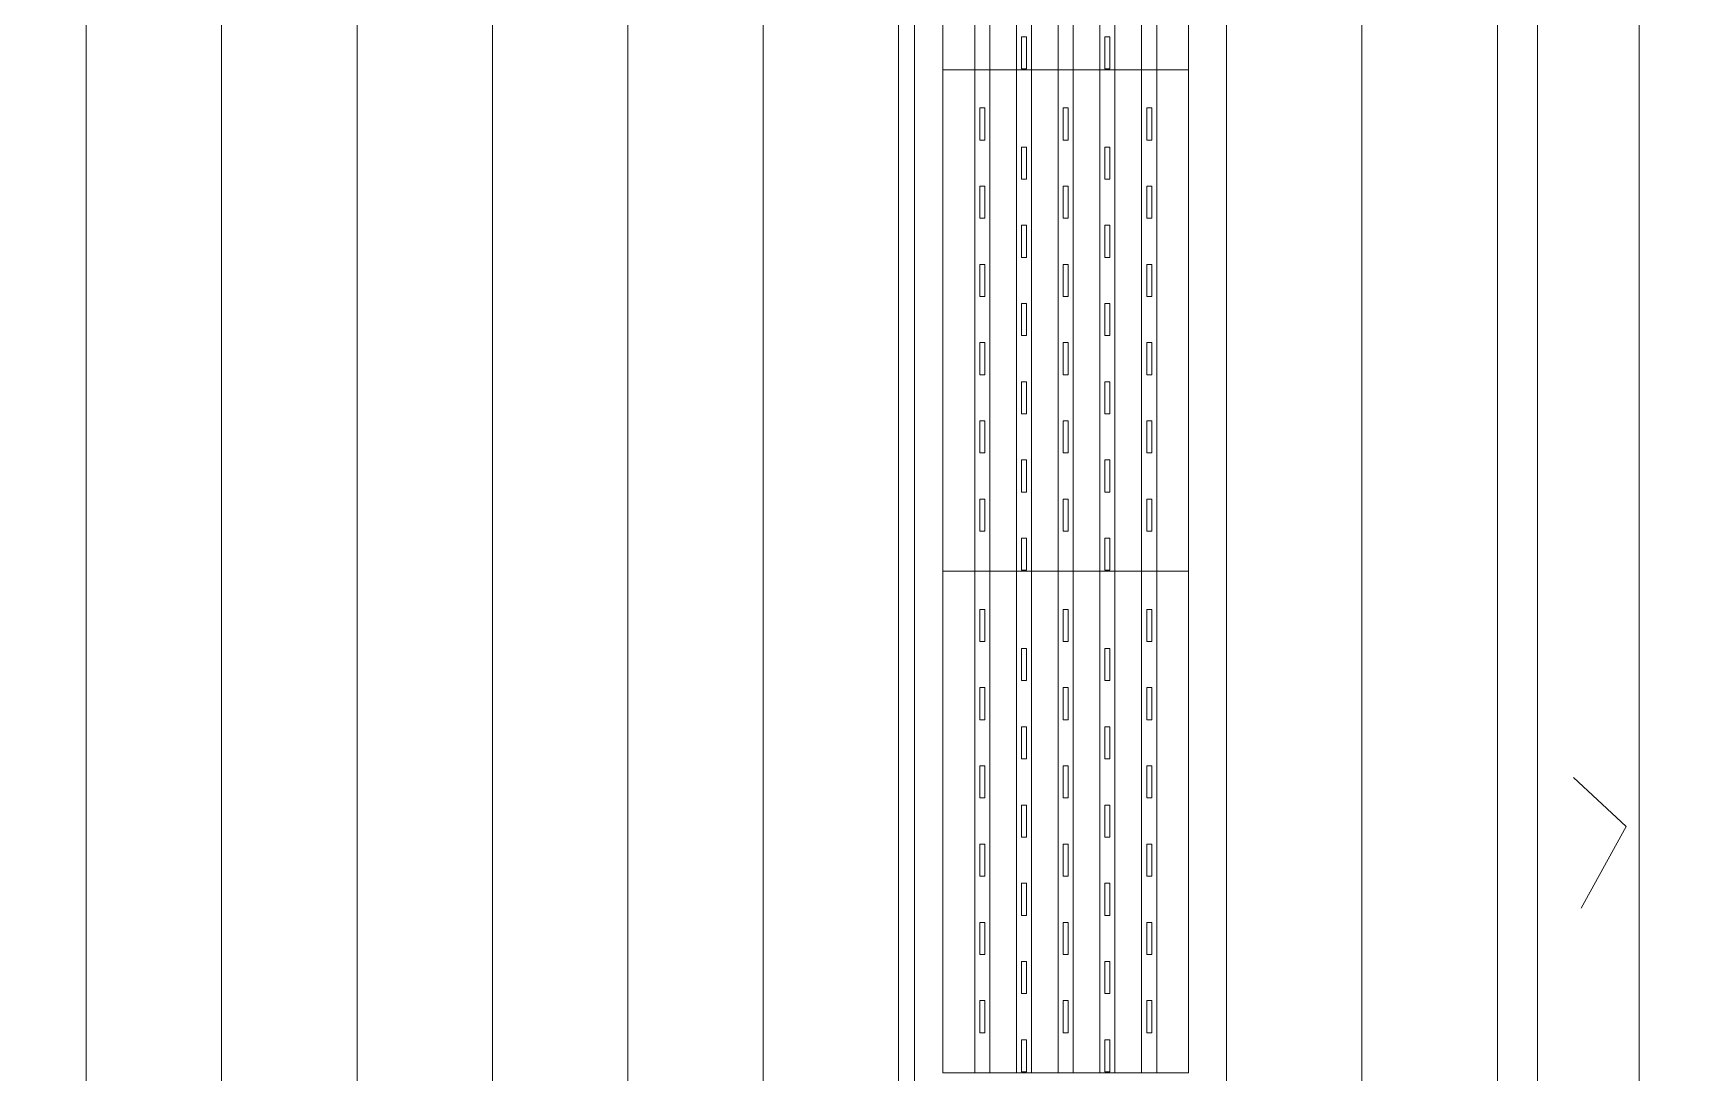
# Model space of a CAD drawing. Header units: inches. Extents: x 437 to 8681, y 26 to 3302.
# Drawn here: x 1400.7 to 1465.8, y 893 to 933.8 of the extents above; entities that cross this region are included whole.
import ezdxf

# ---------------------------------------------------------------- set-up
doc = ezdxf.new("R2010")
doc.units = ezdxf.units.IN
doc.header["$MEASUREMENT"] = 0
doc.layers.add('ARBOLES', color=7, linetype='Continuous', lineweight=13, true_color=0x69d485)
doc.layers.add('PLANTA BLANCA', color=7, linetype='Continuous', lineweight=0)
doc.layers.add('TEXTURE', color=8, linetype='Continuous', lineweight=0)

msp = doc.modelspace()

# ---------------------------------------------------------------- hatches: boundary and pattern name
at = {"layer": 'TEXTURE', "linetype": 'Continuous'}
h = msp.add_hatch(dxfattribs=at)
h.set_pattern_fill('ANSI31', color=9, scale=42.5, angle=225)
h.set_pattern_definition([(270, (-3559.14, -96.3204), (5.3125, -9e-16), [])])
h.paths.add_polyline_path([(1435.237, 1191.3018), (1435.237, 650.2838), (1363.22944, 650.2838), (1363.22944, 1307.86683), (1821.50336, 1307.86683), (1821.50336, 1168.15326), (1945.22944, 1168.15326), (1945.22944, 1084.7125), (1808.37898, 1084.688), (1808.37898, 650.2838), (1736.14625, 650.2838), (1736.12206, 1191.3018)])
h.paths.add_polyline_path([(1059.22944, 925.86683), (1363.22944, 925.86683), (1363.22944, 853.86683), (1059.22944, 853.86683)])
h = msp.add_hatch(dxfattribs=at)
h.set_pattern_fill('ANSI31', color=9, scale=42.5, angle=225)
h.set_pattern_definition([(270, (-8710.0197, -3326.6847), (5.3125, -9e-16), [])])
h.paths.add_polyline_path([(1445.99449, 781.1818), (1711.67953, 781.1818), (1711.67953, 790.86683), (1445.99449, 790.86683)])
h.paths.add_polyline_path([(1459.67953, 790.86683), (1445.99449, 790.86683), (1445.99449, 1180.55187), (1459.67953, 1180.55187)])
h.paths.add_polyline_path([(1711.67953, 1180.55187), (1725.36457, 1180.55187), (1725.36457, 781.1818), (1711.67953, 781.1818)])
h.paths.add_polyline_path([(1459.67953, 1180.55187), (1711.67953, 1180.55187), (1711.67953, 1166.86683), (1459.67953, 1166.86683)])

# ---------------------------------------------------------------- linework, layer by layer
at = {"layer": 'ARBOLES', "color": 0}
for p, q in [((1463.16756, 902.69518), (1461.10152, 904.62163)), ((1463.16756, 902.69518), (1461.10152, 904.62163)), ((1461.3991, 899.50143), (1463.16756, 902.69518)), ((1461.3991, 899.50143), (1463.16756, 902.69518))]:
    msp.add_line(p, q, dxfattribs=at)
msp.add_circle((1375.44128, 740.27276), 270, dxfattribs=at)
at = {"layer": 'PLANTA BLANCA', "lineweight": 0}
for p, q in [((1435.237, 770.43187), (1435.237, 1191.3018)), ((1459.67953, 1166.86683), (1459.67953, 790.86683)), ((1463.67953, 1162.86683), (1463.67953, 794.86683)), ((1436.34882, 932.40227), (1436.34882, 952.08731)), ((1437.60079, 952.08731), (1437.60079, 932.40227)), ((1438.19134, 952.08731), (1438.19134, 932.40227)), ((1439.23858, 952.08731), (1439.23858, 932.40227)), ((1439.82913, 952.08731), (1439.82913, 932.40227)), ((1440.87638, 952.08731), (1440.87638, 932.40227)), ((1441.46693, 952.08731), (1441.46693, 932.40227)), ((1442.51417, 952.08731), (1442.51417, 932.40227)), ((1443.10473, 952.08731), (1443.10473, 932.40227)), ((1444.15197, 952.08731), (1444.15197, 932.40227)), ((1444.74252, 952.08731), (1444.74252, 932.40227)), ((1445.99449, 952.08731), (1445.99449, 932.40227)), ((1439.43543, 932.44164), (1439.43543, 933.70148)), ((1439.43543, 933.70148), (1439.63228, 933.70148)), ((1439.63228, 933.70148), (1439.63228, 932.44164)), ((1442.71102, 932.44164), (1442.71102, 933.70148)), ((1442.71102, 933.70148), (1442.90788, 933.70148)), ((1442.90788, 933.70148), (1442.90788, 932.44164)), ((1437.60079, 932.40227), (1436.34882, 932.40227)), ((1436.34882, 932.40227), (1437.60079, 932.40227)), ((1436.34882, 912.71723), (1436.34882, 932.40227)), ((1438.19134, 932.40227), (1437.60079, 932.40227)), ((1437.60079, 932.40227), (1438.19134, 932.40227)), ((1437.60079, 932.40227), (1437.60079, 912.71723)), ((1439.23858, 932.40227), (1438.19134, 932.40227)), ((1438.19134, 932.40227), (1439.23858, 932.40227)), ((1438.19134, 932.40227), (1438.19134, 912.71723)), ((1439.82913, 932.40227), (1439.23858, 932.40227)), ((1439.23858, 932.40227), (1439.82913, 932.40227)), ((1439.23858, 932.40227), (1439.23858, 912.71723)), ((1439.63228, 932.44164), (1439.43543, 932.44164)), ((1440.87638, 932.40227), (1439.82913, 932.40227)), ((1439.82913, 932.40227), (1440.87638, 932.40227)), ((1439.82913, 932.40227), (1439.82913, 912.71723)), ((1441.46693, 932.40227), (1440.87638, 932.40227)), ((1440.87638, 932.40227), (1441.46693, 932.40227)), ((1440.87638, 932.40227), (1440.87638, 912.71723)), ((1442.51417, 932.40227), (1441.46693, 932.40227)), ((1441.46693, 932.40227), (1442.51417, 932.40227)), ((1441.46693, 932.40227), (1441.46693, 912.71723)), ((1443.10473, 932.40227), (1442.51417, 932.40227)), ((1442.51417, 932.40227), (1443.10473, 932.40227)), ((1442.51417, 932.40227), (1442.51417, 912.71723)), ((1442.90788, 932.44164), (1442.71102, 932.44164)), ((1444.15197, 932.40227), (1443.10473, 932.40227)), ((1443.10473, 932.40227), (1444.15197, 932.40227)), ((1443.10473, 932.40227), (1443.10473, 912.71723)), ((1444.74252, 932.40227), (1444.15197, 932.40227)), ((1444.15197, 932.40227), (1444.74252, 932.40227)), ((1444.15197, 932.40227), (1444.15197, 912.71723)), ((1445.99449, 932.40227), (1444.74252, 932.40227)), ((1444.74252, 932.40227), (1445.99449, 932.40227)), ((1444.74252, 932.40227), (1444.74252, 912.71723)), ((1445.99449, 932.40227), (1445.99449, 912.71723)), ((1437.79764, 929.64636), (1437.79764, 930.9062)), ((1437.79764, 930.9062), (1437.99449, 930.9062)), ((1437.99449, 930.9062), (1437.99449, 929.64636)), ((1441.07323, 929.64636), (1441.07323, 930.9062)), ((1441.07323, 930.9062), (1441.27008, 930.9062)), ((1441.27008, 930.9062), (1441.27008, 929.64636)), ((1444.34882, 929.64636), (1444.34882, 930.9062)), ((1444.34882, 930.9062), (1444.54567, 930.9062)), ((1444.54567, 930.9062), (1444.54567, 929.64636)), ((1437.99449, 929.64636), (1437.79764, 929.64636)), ((1439.43543, 928.11093), (1439.43543, 929.37077)), ((1439.43543, 929.37077), (1439.63228, 929.37077)), ((1439.63228, 929.37077), (1439.63228, 928.11093)), ((1441.27008, 929.64636), (1441.07323, 929.64636)), ((1442.71102, 928.11093), (1442.71102, 929.37077)), ((1442.71102, 929.37077), (1442.90788, 929.37077)), ((1442.90788, 929.37077), (1442.90788, 928.11093)), ((1444.54567, 929.64636), (1444.34882, 929.64636)), ((1439.63228, 928.11093), (1439.43543, 928.11093)), ((1442.90788, 928.11093), (1442.71102, 928.11093)), ((1437.79764, 926.5755), (1437.79764, 927.83534)), ((1437.79764, 927.83534), (1437.99449, 927.83534)), ((1437.99449, 927.83534), (1437.99449, 926.5755)), ((1441.07323, 926.5755), (1441.07323, 927.83534)), ((1441.07323, 927.83534), (1441.27008, 927.83534)), ((1441.27008, 927.83534), (1441.27008, 926.5755)), ((1444.34882, 926.5755), (1444.34882, 927.83534)), ((1444.34882, 927.83534), (1444.54567, 927.83534)), ((1444.54567, 927.83534), (1444.54567, 926.5755)), ((1437.99449, 926.5755), (1437.79764, 926.5755)), ((1439.43543, 925.04006), (1439.43543, 926.29991)), ((1439.43543, 926.29991), (1439.63228, 926.29991)), ((1439.63228, 926.29991), (1439.63228, 925.04006)), ((1441.27008, 926.5755), (1441.07323, 926.5755)), ((1442.71102, 925.04006), (1442.71102, 926.29991)), ((1442.71102, 926.29991), (1442.90788, 926.29991)), ((1442.90788, 926.29991), (1442.90788, 925.04006)), ((1444.54567, 926.5755), (1444.34882, 926.5755)), ((1437.79764, 923.50463), (1437.79764, 924.76447)), ((1437.79764, 924.76447), (1437.99449, 924.76447)), ((1437.99449, 924.76447), (1437.99449, 923.50463)), ((1439.63228, 925.04006), (1439.43543, 925.04006)), ((1441.07323, 923.50463), (1441.07323, 924.76447)), ((1441.07323, 924.76447), (1441.27008, 924.76447)), ((1441.27008, 924.76447), (1441.27008, 923.50463)), ((1442.90788, 925.04006), (1442.71102, 925.04006)), ((1444.34882, 923.50463), (1444.34882, 924.76447)), ((1444.34882, 924.76447), (1444.54567, 924.76447)), ((1444.54567, 924.76447), (1444.54567, 923.50463)), ((1437.99449, 923.50463), (1437.79764, 923.50463)), ((1441.27008, 923.50463), (1441.07323, 923.50463)), ((1444.54567, 923.50463), (1444.34882, 923.50463)), ((1439.43543, 921.9692), (1439.43543, 923.22904)), ((1439.43543, 923.22904), (1439.63228, 923.22904)), ((1439.63228, 923.22904), (1439.63228, 921.9692)), ((1442.71102, 921.9692), (1442.71102, 923.22904)), ((1442.71102, 923.22904), (1442.90788, 923.22904)), ((1442.90788, 923.22904), (1442.90788, 921.9692)), ((1437.79764, 920.43376), (1437.79764, 921.69361)), ((1437.79764, 921.69361), (1437.99449, 921.69361)), ((1437.99449, 921.69361), (1437.99449, 920.43376)), ((1439.63228, 921.9692), (1439.43543, 921.9692)), ((1441.07323, 920.43376), (1441.07323, 921.69361)), ((1441.07323, 921.69361), (1441.27008, 921.69361)), ((1441.27008, 921.69361), (1441.27008, 920.43376)), ((1442.90788, 921.9692), (1442.71102, 921.9692)), ((1444.34882, 920.43376), (1444.34882, 921.69361)), ((1444.34882, 921.69361), (1444.54567, 921.69361)), ((1444.54567, 921.69361), (1444.54567, 920.43376)), ((1437.99449, 920.43376), (1437.79764, 920.43376)), ((1441.27008, 920.43376), (1441.07323, 920.43376)), ((1444.54567, 920.43376), (1444.34882, 920.43376)), ((1439.43543, 918.89833), (1439.43543, 920.15817)), ((1439.43543, 920.15817), (1439.63228, 920.15817)), ((1439.63228, 920.15817), (1439.63228, 918.89833)), ((1442.71102, 918.89833), (1442.71102, 920.15817)), ((1442.71102, 920.15817), (1442.90788, 920.15817)), ((1442.90788, 920.15817), (1442.90788, 918.89833)), ((1439.63228, 918.89833), (1439.43543, 918.89833)), ((1442.90788, 918.89833), (1442.71102, 918.89833)), ((1437.79764, 917.3629), (1437.79764, 918.62274)), ((1437.79764, 918.62274), (1437.99449, 918.62274)), ((1437.99449, 918.62274), (1437.99449, 917.3629)), ((1441.07323, 917.3629), (1441.07323, 918.62274)), ((1441.07323, 918.62274), (1441.27008, 918.62274)), ((1441.27008, 918.62274), (1441.27008, 917.3629)), ((1444.34882, 917.3629), (1444.34882, 918.62274)), ((1444.34882, 918.62274), (1444.54567, 918.62274)), ((1444.54567, 918.62274), (1444.54567, 917.3629)), ((1437.99449, 917.3629), (1437.79764, 917.3629)), ((1439.43543, 915.82746), (1439.43543, 917.08731)), ((1439.43543, 917.08731), (1439.63228, 917.08731)), ((1439.63228, 917.08731), (1439.63228, 915.82746)), ((1441.27008, 917.3629), (1441.07323, 917.3629)), ((1442.71102, 915.82746), (1442.71102, 917.08731)), ((1442.71102, 917.08731), (1442.90788, 917.08731)), ((1442.90788, 917.08731), (1442.90788, 915.82746)), ((1444.54567, 917.3629), (1444.34882, 917.3629)), ((1439.63228, 915.82746), (1439.43543, 915.82746)), ((1442.90788, 915.82746), (1442.71102, 915.82746)), ((1437.79764, 914.29203), (1437.79764, 915.55187)), ((1437.79764, 915.55187), (1437.99449, 915.55187)), ((1437.99449, 915.55187), (1437.99449, 914.29203)), ((1441.07323, 914.29203), (1441.07323, 915.55187)), ((1441.07323, 915.55187), (1441.27008, 915.55187)), ((1441.27008, 915.55187), (1441.27008, 914.29203)), ((1444.34882, 914.29203), (1444.34882, 915.55187)), ((1444.34882, 915.55187), (1444.54567, 915.55187)), ((1444.54567, 915.55187), (1444.54567, 914.29203)), ((1437.99449, 914.29203), (1437.79764, 914.29203)), ((1439.43543, 912.7566), (1439.43543, 914.01644)), ((1439.43543, 914.01644), (1439.63228, 914.01644)), ((1439.63228, 914.01644), (1439.63228, 912.7566)), ((1441.27008, 914.29203), (1441.07323, 914.29203)), ((1442.71102, 912.7566), (1442.71102, 914.01644)), ((1442.71102, 914.01644), (1442.90788, 914.01644)), ((1442.90788, 914.01644), (1442.90788, 912.7566)), ((1444.54567, 914.29203), (1444.34882, 914.29203)), ((1436.34882, 912.71723), (1437.60079, 912.71723)), ((1436.34882, 893.03219), (1436.34882, 912.71723)), ((1437.60079, 912.71723), (1436.34882, 912.71723)), ((1437.60079, 912.71723), (1438.19134, 912.71723)), ((1437.60079, 912.71723), (1437.60079, 893.03219)), ((1438.19134, 912.71723), (1437.60079, 912.71723)), ((1438.19134, 912.71723), (1439.23858, 912.71723)), ((1438.19134, 912.71723), (1438.19134, 893.03219)), ((1439.23858, 912.71723), (1438.19134, 912.71723)), ((1439.23858, 912.71723), (1439.82913, 912.71723)), ((1439.23858, 912.71723), (1439.23858, 893.03219)), ((1439.82913, 912.71723), (1439.23858, 912.71723)), ((1439.63228, 912.7566), (1439.43543, 912.7566)), ((1439.82913, 912.71723), (1440.87638, 912.71723)), ((1439.82913, 912.71723), (1439.82913, 893.03219)), ((1440.87638, 912.71723), (1439.82913, 912.71723)), ((1440.87638, 912.71723), (1441.46693, 912.71723)), ((1440.87638, 912.71723), (1440.87638, 893.03219)), ((1441.46693, 912.71723), (1440.87638, 912.71723)), ((1441.46693, 912.71723), (1442.51417, 912.71723)), ((1441.46693, 912.71723), (1441.46693, 893.03219)), ((1442.51417, 912.71723), (1441.46693, 912.71723)), ((1442.51417, 912.71723), (1443.10473, 912.71723)), ((1442.51417, 912.71723), (1442.51417, 893.03219)), ((1443.10473, 912.71723), (1442.51417, 912.71723)), ((1442.90788, 912.7566), (1442.71102, 912.7566)), ((1443.10473, 912.71723), (1444.15197, 912.71723)), ((1443.10473, 912.71723), (1443.10473, 893.03219)), ((1444.15197, 912.71723), (1443.10473, 912.71723)), ((1444.15197, 912.71723), (1444.74252, 912.71723)), ((1444.15197, 912.71723), (1444.15197, 893.03219)), ((1444.74252, 912.71723), (1444.15197, 912.71723)), ((1444.74252, 912.71723), (1445.99449, 912.71723)), ((1444.74252, 912.71723), (1444.74252, 893.03219)), ((1445.99449, 912.71723), (1444.74252, 912.71723)), ((1445.99449, 912.71723), (1445.99449, 893.03219)), ((1437.79764, 909.96132), (1437.79764, 911.22117)), ((1437.79764, 911.22117), (1437.99449, 911.22117)), ((1437.99449, 911.22117), (1437.99449, 909.96132)), ((1441.07323, 909.96132), (1441.07323, 911.22117)), ((1441.07323, 911.22117), (1441.27008, 911.22117)), ((1441.27008, 911.22117), (1441.27008, 909.96132)), ((1444.34882, 909.96132), (1444.34882, 911.22117)), ((1444.34882, 911.22117), (1444.54567, 911.22117)), ((1444.54567, 911.22117), (1444.54567, 909.96132)), ((1437.99449, 909.96132), (1437.79764, 909.96132)), ((1441.27008, 909.96132), (1441.07323, 909.96132)), ((1444.54567, 909.96132), (1444.34882, 909.96132)), ((1439.43543, 908.42589), (1439.43543, 909.68573)), ((1439.43543, 909.68573), (1439.63228, 909.68573)), ((1439.63228, 909.68573), (1439.63228, 908.42589)), ((1442.71102, 908.42589), (1442.71102, 909.68573)), ((1442.71102, 909.68573), (1442.90788, 909.68573)), ((1442.90788, 909.68573), (1442.90788, 908.42589)), ((1437.79764, 906.89046), (1437.79764, 908.1503)), ((1437.79764, 908.1503), (1437.99449, 908.1503)), ((1437.99449, 908.1503), (1437.99449, 906.89046)), ((1439.63228, 908.42589), (1439.43543, 908.42589)), ((1441.07323, 906.89046), (1441.07323, 908.1503)), ((1441.07323, 908.1503), (1441.27008, 908.1503)), ((1441.27008, 908.1503), (1441.27008, 906.89046)), ((1442.90788, 908.42589), (1442.71102, 908.42589)), ((1444.34882, 906.89046), (1444.34882, 908.1503)), ((1444.34882, 908.1503), (1444.54567, 908.1503)), ((1444.54567, 908.1503), (1444.54567, 906.89046)), ((1437.99449, 906.89046), (1437.79764, 906.89046)), ((1439.43543, 905.35502), (1439.43543, 906.61487)), ((1439.43543, 906.61487), (1439.63228, 906.61487)), ((1439.63228, 906.61487), (1439.63228, 905.35502)), ((1441.27008, 906.89046), (1441.07323, 906.89046)), ((1442.71102, 905.35502), (1442.71102, 906.61487)), ((1442.71102, 906.61487), (1442.90788, 906.61487)), ((1442.90788, 906.61487), (1442.90788, 905.35502)), ((1444.54567, 906.89046), (1444.34882, 906.89046)), ((1439.63228, 905.35502), (1439.43543, 905.35502)), ((1442.90788, 905.35502), (1442.71102, 905.35502)), ((1437.79764, 903.81959), (1437.79764, 905.07943)), ((1437.79764, 905.07943), (1437.99449, 905.07943)), ((1437.99449, 905.07943), (1437.99449, 903.81959)), ((1441.07323, 903.81959), (1441.07323, 905.07943)), ((1441.07323, 905.07943), (1441.27008, 905.07943)), ((1441.27008, 905.07943), (1441.27008, 903.81959)), ((1444.34882, 903.81959), (1444.34882, 905.07943)), ((1444.34882, 905.07943), (1444.54567, 905.07943)), ((1444.54567, 905.07943), (1444.54567, 903.81959)), ((1437.99449, 903.81959), (1437.79764, 903.81959)), ((1439.43543, 902.28416), (1439.43543, 903.544)), ((1439.43543, 903.544), (1439.63228, 903.544)), ((1439.63228, 903.544), (1439.63228, 902.28416)), ((1441.27008, 903.81959), (1441.07323, 903.81959)), ((1442.71102, 902.28416), (1442.71102, 903.544)), ((1442.71102, 903.544), (1442.90788, 903.544)), ((1442.90788, 903.544), (1442.90788, 902.28416)), ((1444.54567, 903.81959), (1444.34882, 903.81959)), ((1437.79764, 900.74872), (1437.79764, 902.00857)), ((1437.79764, 902.00857), (1437.99449, 902.00857)), ((1437.99449, 902.00857), (1437.99449, 900.74872)), ((1439.63228, 902.28416), (1439.43543, 902.28416)), ((1441.07323, 900.74872), (1441.07323, 902.00857)), ((1441.07323, 902.00857), (1441.27008, 902.00857)), ((1441.27008, 902.00857), (1441.27008, 900.74872)), ((1442.90788, 902.28416), (1442.71102, 902.28416)), ((1444.34882, 900.74872), (1444.34882, 902.00857)), ((1444.34882, 902.00857), (1444.54567, 902.00857)), ((1444.54567, 902.00857), (1444.54567, 900.74872)), ((1437.99449, 900.74872), (1437.79764, 900.74872)), ((1441.27008, 900.74872), (1441.07323, 900.74872)), ((1444.54567, 900.74872), (1444.34882, 900.74872)), ((1439.43543, 899.21329), (1439.43543, 900.47313)), ((1439.43543, 900.47313), (1439.63228, 900.47313)), ((1439.63228, 900.47313), (1439.63228, 899.21329)), ((1442.71102, 899.21329), (1442.71102, 900.47313)), ((1442.71102, 900.47313), (1442.90788, 900.47313)), ((1442.90788, 900.47313), (1442.90788, 899.21329)), ((1437.79764, 897.67786), (1437.79764, 898.9377)), ((1437.79764, 898.9377), (1437.99449, 898.9377)), ((1437.99449, 898.9377), (1437.99449, 897.67786)), ((1439.63228, 899.21329), (1439.43543, 899.21329)), ((1441.07323, 897.67786), (1441.07323, 898.9377)), ((1441.07323, 898.9377), (1441.27008, 898.9377)), ((1441.27008, 898.9377), (1441.27008, 897.67786)), ((1442.90788, 899.21329), (1442.71102, 899.21329)), ((1444.34882, 897.67786), (1444.34882, 898.9377)), ((1444.34882, 898.9377), (1444.54567, 898.9377)), ((1444.54567, 898.9377), (1444.54567, 897.67786)), ((1437.99449, 897.67786), (1437.79764, 897.67786)), ((1439.43543, 896.14243), (1439.43543, 897.40227)), ((1439.43543, 897.40227), (1439.63228, 897.40227)), ((1439.63228, 897.40227), (1439.63228, 896.14243)), ((1441.27008, 897.67786), (1441.07323, 897.67786)), ((1442.71102, 896.14243), (1442.71102, 897.40227)), ((1442.71102, 897.40227), (1442.90788, 897.40227)), ((1442.90788, 897.40227), (1442.90788, 896.14243)), ((1444.54567, 897.67786), (1444.34882, 897.67786)), ((1439.63228, 896.14243), (1439.43543, 896.14243)), ((1442.90788, 896.14243), (1442.71102, 896.14243)), ((1437.79764, 894.60699), (1437.79764, 895.86683)), ((1437.79764, 895.86683), (1437.99449, 895.86683)), ((1437.99449, 895.86683), (1437.99449, 894.60699)), ((1441.07323, 894.60699), (1441.07323, 895.86683)), ((1441.07323, 895.86683), (1441.27008, 895.86683)), ((1441.27008, 895.86683), (1441.27008, 894.60699)), ((1444.34882, 894.60699), (1444.34882, 895.86683)), ((1444.34882, 895.86683), (1444.54567, 895.86683)), ((1444.54567, 895.86683), (1444.54567, 894.60699)), ((1437.99449, 894.60699), (1437.79764, 894.60699)), ((1439.43543, 893.07156), (1439.43543, 894.3314)), ((1439.43543, 894.3314), (1439.63228, 894.3314)), ((1439.63228, 894.3314), (1439.63228, 893.07156)), ((1441.27008, 894.60699), (1441.07323, 894.60699)), ((1442.71102, 893.07156), (1442.71102, 894.3314)), ((1442.71102, 894.3314), (1442.90788, 894.3314)), ((1442.90788, 894.3314), (1442.90788, 893.07156)), ((1444.54567, 894.60699), (1444.34882, 894.60699)), ((1437.60079, 893.03219), (1436.34882, 893.03219)), ((1438.19134, 893.03219), (1437.60079, 893.03219)), ((1439.23858, 893.03219), (1438.19134, 893.03219)), ((1439.82913, 893.03219), (1439.23858, 893.03219)), ((1439.63228, 893.07156), (1439.43543, 893.07156)), ((1440.87638, 893.03219), (1439.82913, 893.03219)), ((1441.46693, 893.03219), (1440.87638, 893.03219)), ((1442.51417, 893.03219), (1441.46693, 893.03219)), ((1443.10473, 893.03219), (1442.51417, 893.03219)), ((1442.90788, 893.07156), (1442.71102, 893.07156)), ((1444.15197, 893.03219), (1443.10473, 893.03219)), ((1444.74252, 893.03219), (1444.15197, 893.03219)), ((1445.99449, 893.03219), (1444.74252, 893.03219))]:
    msp.add_line(p, q, dxfattribs=at)

doc.saveas('drawing.dxf')
